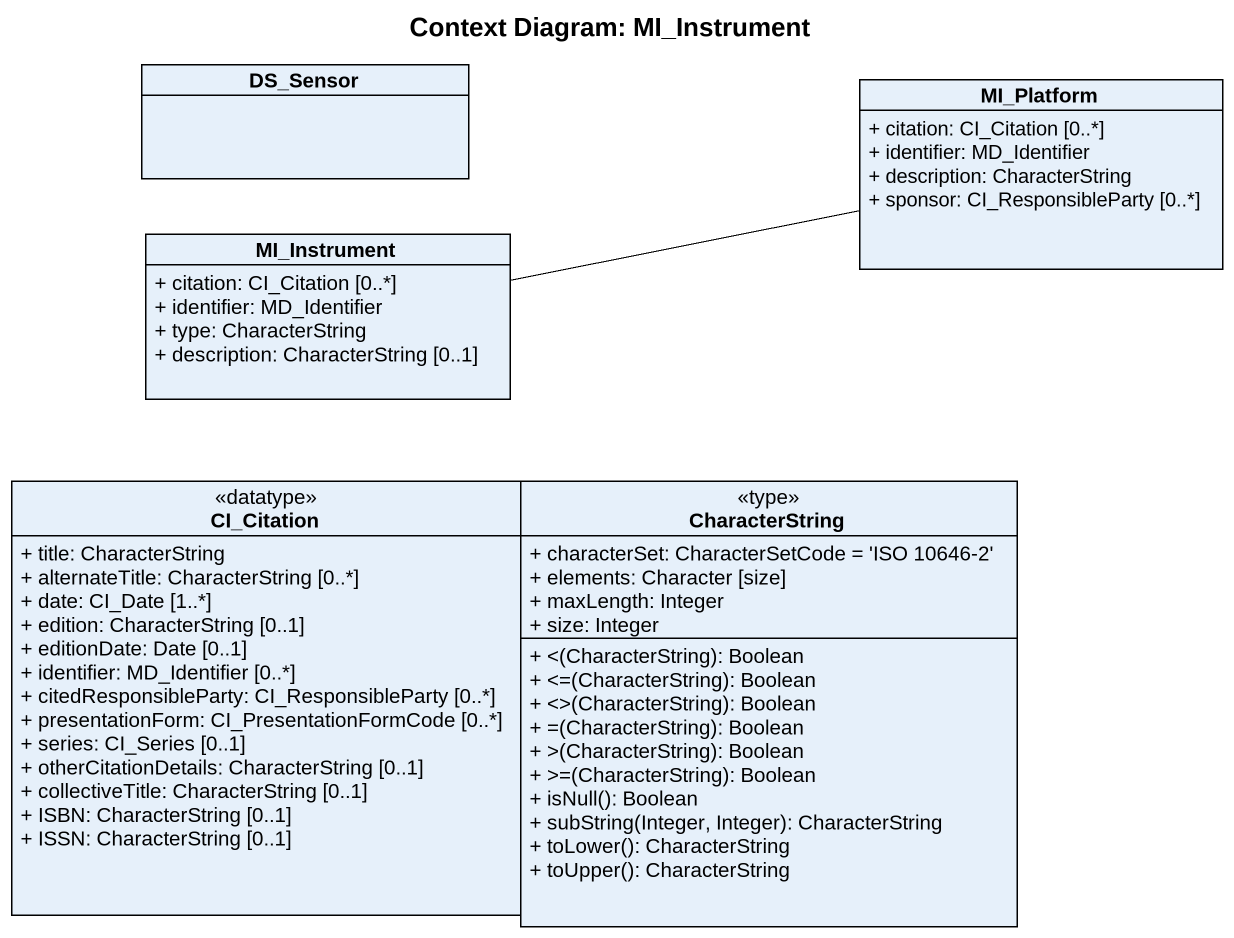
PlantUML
@startuml
title Context Diagram: MI_Instrument
hide circle
hide empty members
skinparam classAttributeIconSize 0
class DS_Sensor
class MI_Platform {
  + citation: CI_Citation [0..*]
  + identifier: MD_Identifier
  + description: CharacterString
  + sponsor: CI_ResponsibleParty [0..*]
}
class MI_Instrument {
  + citation: CI_Citation [0..*]
  + identifier: MD_Identifier
  + type: CharacterString
  + description: CharacterString [0..1]
}
class CI_Citation <<datatype>> {
  + title: CharacterString
  + alternateTitle: CharacterString [0..*]
  + date: CI_Date [1..*]
  + edition: CharacterString [0..1]
  + editionDate: Date [0..1]
  + identifier: MD_Identifier [0..*]
  + citedResponsibleParty: CI_ResponsibleParty [0..*]
  + presentationForm: CI_PresentationFormCode [0..*]
  + series: CI_Series [0..1]
  + otherCitationDetails: CharacterString [0..1]
  + collectiveTitle: CharacterString [0..1]
  + ISBN: CharacterString [0..1]
  + ISSN: CharacterString [0..1]
}
class CharacterString <<type>> {
  + characterSet: CharacterSetCode = 'ISO 10646-2'
  + elements: Character [size]
  + maxLength: Integer
  + size: Integer
  + <(CharacterString): Boolean
  + <=(CharacterString): Boolean
  + <>(CharacterString): Boolean
  + =(CharacterString): Boolean
  + >(CharacterString): Boolean
  + >=(CharacterString): Boolean
  + isNull(): Boolean
  + subString(Integer, Integer): CharacterString
  + toLower(): CharacterString
  + toUpper(): CharacterString
}
MI_Platform -left- MI_Instrument
@enduml
